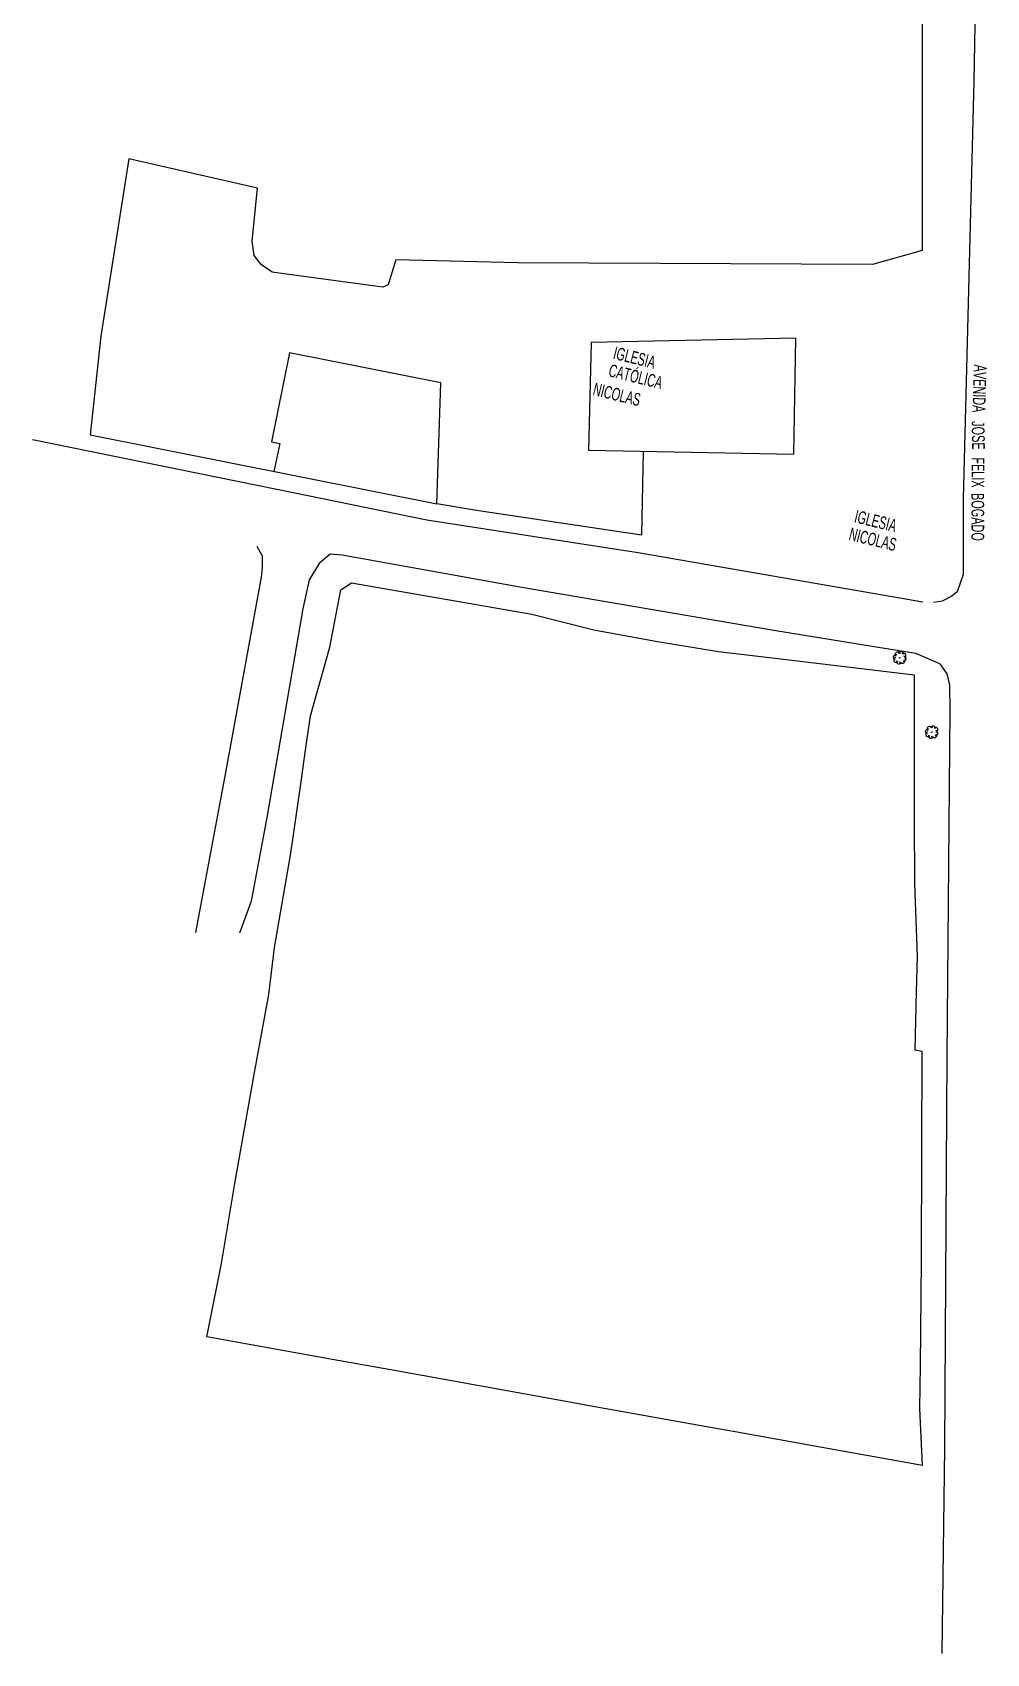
# Model space of a CAD drawing. Extents: x 306 to 2240, y 18 to 779.
# Drawn here: x 1671.8 to 1822, y 163 to 418.4 of the extents above; entities that cross this region are included whole.
import ezdxf

# ---------------------------------------------------------------- set-up
doc = ezdxf.new("R2010")
doc.units = 0
doc.header["$MEASUREMENT"] = 0
for name, color, linetype in [('0603', 1, 'Continuous'), ('0604', 7, 'Continuous'), ('0703', 1, 'Continuous'), ('0707', 7, 'Continuous'), ('0808', 7, 'Continuous'), ('1007', 3, 'Continuous')]:
    doc.layers.add(name, color=color, linetype=linetype)
doc.styles.add('02', font='swissc.ttf')

# ---------------------------------------------------------------- blocks, each defined once
blk = doc.blocks.new('09')
for p, q in [((-0.04, 0.01), (0.04, 0.01)), ((-0.02, 0.03), (0.02, 0.03)), ((0, 0.05), (0, 0.05)), ((-0.04, -0.01), (0.04, -0.01)), ((-0.02, -0.03), (0.02, -0.03))]:
    blk.add_line(p, q)
for points in [[(-0.61, 0.39), (-0.76, 0.34), (-0.88, 0.27), (-0.97, 0.13), (-1, 0), (-0.96, -0.15), (-0.88, -0.26), (-0.83, -0.31), (-0.73, -0.36), (-0.58, -0.38)], [(-0.12, 0.67), (-0.2, 0.77), (-0.32, 0.84), (-0.46, 0.87), (-0.62, 0.83), (-0.74, 0.77), (-0.81, 0.63), (-0.83, 0.49), (-0.83, 0.42), (-0.79, 0.32), (-0.69, 0.22), (-0.62, 0.16)], [(-0.41, 0.6), (-0.39, 0.72), (-0.35, 0.82), (-0.3, 0.88), (-0.18, 0.96), (-0.03, 1), (0.1, 0.96), (0.24, 0.87), (0.31, 0.75), (0.36, 0.62), (0.37, 0.55)], [(0.11, 0.66), (0.19, 0.71), (0.31, 0.78), (0.42, 0.81), (0.49, 0.81), (0.63, 0.78), (0.76, 0.7), (0.82, 0.58), (0.84, 0.41), (0.81, 0.28), (0.75, 0.16), (0.69, 0.06)], [(0.67, -0.42), (0.8, -0.38), (0.91, -0.29), (0.99, -0.14), (1.01, -0.01), (0.95, 0.14), (0.86, 0.24), (0.8, 0.29), (0.7, 0.32), (0.56, 0.34)], [(-0.14, -0.69), (-0.19, -0.75), (-0.3, -0.83), (-0.4, -0.87), (-0.48, -0.87), (-0.61, -0.83), (-0.74, -0.75), (-0.8, -0.63), (-0.83, -0.47), (-0.79, -0.33), (-0.7, -0.18), (-0.64, -0.12)], [(-0.38, -0.63), (-0.34, -0.76), (-0.26, -0.88), (-0.13, -0.97), (0.01, -1.01), (0.15, -0.97), (0.27, -0.88), (0.32, -0.83), (0.36, -0.73), (0.38, -0.57)], [(0.15, -0.7), (0.32, -0.83), (0.46, -0.87), (0.62, -0.85), (0.74, -0.79), (0.83, -0.66), (0.86, -0.52), (0.86, -0.45), (0.83, -0.34), (0.74, -0.24), (0.67, -0.18)]]:
    blk.add_lwpolyline(points)
blk.add_lwpolyline([(0, -0.05), (-0.05, 0), (0, 0.05), (0.05, 0)], close=True)

msp = doc.modelspace()

# ---------------------------------------------------------------- linework, layer by layer
at = {"layer": '0603', "linetype": 'Continuous', "flags": 128}
for points in [[(1820.347, 428.554), (1820.03, 410.728), (1818.335, 344.929), (1818.321, 332.996), (1817.401, 330.267), (1816.548, 329.602), (1815.039, 328.83), (1813.653, 328.595)], [(1748.225, 382.102), (1728.98, 382.578), (1727.788, 378.66), (1726.943, 378.281), (1711.816, 380.339), (1709.545, 380.651), (1707.85, 381.8), (1706.701, 383.236), (1706.385, 385.508), (1707.234, 393.888), (1686.951, 398.472), (1682.583, 370.536), (1680.907, 354.995), (1735.46, 344.164), (1736.081, 363.198), (1712.242, 367.937), (1709.453, 353.896), (1710.759, 353.636), (1709.814, 349.255), (1709.814, 349.255)], [(1811.976, 328.632), (1767.155, 336.408), (1733.893, 341.563), (1710.544, 346.326), (1671.793, 354.244)], [(1707.119, 337.478), (1707.944, 335.977), (1707.955, 334.1), (1707.827, 332.618), (1702.183, 301.803), (1697.48, 276.607)], [(1814.636, 318.945), (1810.852, 320.556), (1804.004, 321.687), (1788.509, 324.175), (1748.836, 330.941), (1720.565, 336.04), (1718.673, 336.218), (1716.953, 334.757), (1715.361, 332.183), (1714.383, 327.584), (1708.693, 294.741), (1706.216, 281.551), (1704.395, 276.5)], [(1814.636, 318.945), (1810.852, 320.556), (1804.004, 321.687), (1788.509, 324.175), (1748.836, 330.941), (1720.565, 336.04), (1718.673, 336.218), (1716.953, 334.757), (1715.361, 332.183), (1714.383, 327.584), (1708.693, 294.741), (1706.216, 281.551), (1704.395, 276.5)], [(1814.636, 318.945), (1815.779, 317.355), (1816.181, 315.598), (1816.243, 311.669), (1815.753, 257.082), (1815.377, 195.433), (1814.987, 163.036)], [(1814.636, 318.945), (1815.779, 317.355), (1816.181, 315.598), (1816.243, 311.669), (1815.753, 257.082), (1815.377, 195.433), (1814.987, 163.036)]]:
    msp.add_lwpolyline(points, dxfattribs=at)
msp.add_lwpolyline([(1759.314, 352.614), (1791.643, 351.993), (1791.993, 370.26), (1759.747, 369.552), (1759.314, 352.614)], close=True, dxfattribs=at)
at = {"layer": '0703'}
msp.add_lwpolyline([(1755.518, 202.799), (1755.518, 202.799), (1755.518, 202.799), (1755.518, 202.799), (1728.775, 207.606), (1719.298, 209.31), (1719.299, 209.315), (1713.193, 210.411), (1699.23, 212.917), (1699.23, 212.917), (1699.23, 212.917), (1699.23, 212.917), (1699.23, 212.917), (1701.535, 224.507), (1701.535, 224.507), (1701.535, 224.507), (1701.535, 224.507), (1701.535, 224.507), (1703.66, 237.075), (1703.66, 237.075), (1703.66, 237.075), (1703.66, 237.075), (1703.66, 237.075), (1706.575, 253.649), (1706.575, 253.649), (1706.575, 253.649), (1706.575, 253.649), (1706.575, 253.649), (1709.028, 266.837), (1709.028, 266.837), (1709.028, 266.837), (1709.028, 266.837), (1709.028, 266.837), (1709.9, 274.281), (1709.9, 274.281), (1712.481, 289.091), (1712.481, 289.091), (1712.481, 289.091), (1712.481, 289.091), (1712.481, 289.091), (1713.989, 299.616), (1713.989, 299.616), (1714.807, 305.347), (1715.586, 310.768), (1715.586, 310.768), (1715.586, 310.768), (1715.586, 310.768), (1715.586, 310.768), (1718.626, 321.564), (1718.626, 321.564), (1720.322, 330.58), (1720.322, 330.58), (1720.322, 330.58), (1722.021, 331.706), (1750.427, 326.738), (1750.427, 326.738), (1750.427, 326.738), (1760.177, 324.322), (1760.177, 324.322), (1760.177, 324.322), (1760.177, 324.322), (1760.177, 324.322), (1770.229, 322.457), (1770.229, 322.457), (1779.782, 320.898), (1779.782, 320.898), (1790.024, 319.666), (1790.024, 319.662), (1790.024, 319.662), (1790.024, 319.662), (1790.024, 319.666), (1810.59, 317.192), (1810.59, 317.192), (1810.59, 317.192), (1810.609, 305.516), (1810.609, 305.516), (1810.605, 294.442), (1810.605, 294.442), (1810.643, 284.329), (1810.643, 284.329), (1811.061, 272.821), (1811.061, 272.821), (1811.061, 272.821), (1811.061, 272.821), (1811.061, 272.821), (1810.93, 267.251), (1810.714, 258.117), (1810.714, 258.117), (1810.714, 258.117), (1810.714, 258.117), (1810.714, 258.117), (1811.806, 257.91), (1811.806, 257.91), (1811.806, 257.91), (1811.754, 242.585), (1811.754, 242.585), (1811.754, 242.585), (1811.754, 242.585), (1811.754, 242.585), (1811.694, 224.876), (1811.694, 224.876), (1811.694, 224.876), (1811.694, 224.876), (1811.694, 224.876), (1811.581, 208.357), (1811.581, 208.357), (1811.581, 208.357), (1811.581, 208.357), (1811.581, 208.357), (1811.46, 201.65), (1811.856, 192.667), (1811.856, 192.667), (1811.856, 192.667), (1811.856, 192.667), (1811.856, 192.667), (1809.882, 193.027), (1809.882, 193.027), (1799.003, 194.983), (1799.003, 194.983), (1782.453, 197.95), (1782.453, 197.95), (1780.028, 198.387), (1780.029, 198.393), (1760.356, 201.928), (1760.356, 201.929), (1760.356, 201.929), (1760.356, 201.929), (1760.356, 201.928), (1755.518, 202.799), (1755.518, 202.799), (1755.518, 202.799), (1755.518, 202.799)], close=True, dxfattribs=at)
at = {"layer": '0707', "linetype": 'ByBlock', "flags": 128}
msp.add_lwpolyline([(1811.882, 431.856), (1811.855, 384.039), (1804.045, 381.854), (1748.225, 382.102)], dxfattribs=at)
msp.add_lwpolyline([(1811.882, 431.856), (1811.855, 384.039), (1804.045, 381.854), (1748.225, 382.102)], dxfattribs=at)
at = {"layer": '0707', "linetype": 'Continuous', "flags": 128}
msp.add_lwpolyline([(1767.956, 352.452), (1767.708, 339.196), (1741.719, 343.106), (1735.46, 344.164)], dxfattribs=at)

# ---------------------------------------------------------------- block references
at = {"layer": '1007', "rotation": 76.16208537718278}
for p in [(1808.351, 319.895, 108.35), (1813.386, 308.181, 110.57)]:
    msp.add_blockref('09', p, dxfattribs=at)

# ---------------------------------------------------------------- texts
at = {"layer": '0604', "style": '02', "width": 0.75}
for s, rotation, p in [('AVENIDA', 268.16209, (1820.027, 366.107)), ('AVENIDA', 268.16209, (1820.027, 366.107)), ('JOSE', 271.16209, (1819.66, 357.149)), ('JOSE', 271.16209, (1819.66, 357.149)), ('FELIX', 270.16209, (1819.666, 351.469)), ('FELIX', 270.16209, (1819.666, 351.469)), ('BOGADO', 270.16209, (1819.623, 345.848)), ('BOGADO', 270.16209, (1819.623, 345.848))]:
    msp.add_text(s, height=2, rotation=rotation, dxfattribs=at).set_placement(p)
at = {"layer": '0808', "style": '02', "width": 0.75}
for s, p in [('IGLESIA', (1763.104, 367.016)), ('CATÓLICA', (1762.364, 364.258)), ('NICOLAS', (1759.917, 361.308)), ('IGLESIA', (1801.066, 341.265)), ('NICOLAS', (1800.213, 338.485))]:
    msp.add_text(s, height=2, rotation=346.16209, dxfattribs=at).set_placement(p)

doc.saveas('drawing.dxf')
